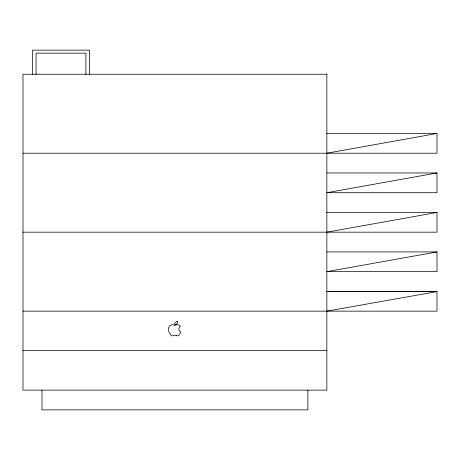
<?xml version="1.0" encoding="UTF-8"?>
<svg xmlns="http://www.w3.org/2000/svg" width="460" height="460" viewBox="0 0 460 460"><rect width="100%" height="100%" fill="white"/><g stroke="black" fill="none" stroke-linecap="round" stroke-linejoin="round"><path stroke-width="0.69" d="M326.859 153.214L437 133.469L437 153.214L23 153.214M437 172.954L326.859 192.7L437 192.7L437 172.954L326.859 172.954M326.859 232.179L437 212.439L437 232.179L23 232.179M437 251.925L326.859 271.664L437 271.664L437 251.925L326.859 251.925M326.859 311.15L437 291.605L437 311.15L23 311.15M326.859 133.469L437 133.469M326.859 212.439L437 212.439M329.003 291.605L437 291.605L326.859 291.404M23 350.635L326.859 350.635M307.866 390.114L307.866 409.86L41.992 409.86L41.992 390.114M89.47 74.244L89.47 50.14L32.493 50.14L32.493 74.244M85.911 74.566L85.911 53.153L36.058 53.153L36.058 74.566M326.859 74.244L23 74.244L23 390.114L326.859 390.114L326.859 74.244M176.617 335.668A3.145 3.145 0 0 0 173.357 335.668A1.564 1.564 0 0 1 171.591 335.57A7.768 7.768 0 0 1 168.555 329.343A4.025 4.025 0 0 1 170.47 325.289A3.841 3.841 0 0 1 174.409 325.289A2.047 2.047 0 0 0 175.852 325.024A3.812 3.812 0 0 1 180.406 326.232A3.185 3.185 0 0 0 180.78 331.924A6.463 6.463 0 0 1 178.244 335.668A1.57 1.57 0 0 1 176.617 335.668M177.548 321.419A3.116 3.116 0 0 0 174.633 324.823A3.116 3.116 0 0 0 177.548 321.419"/></g></svg>
